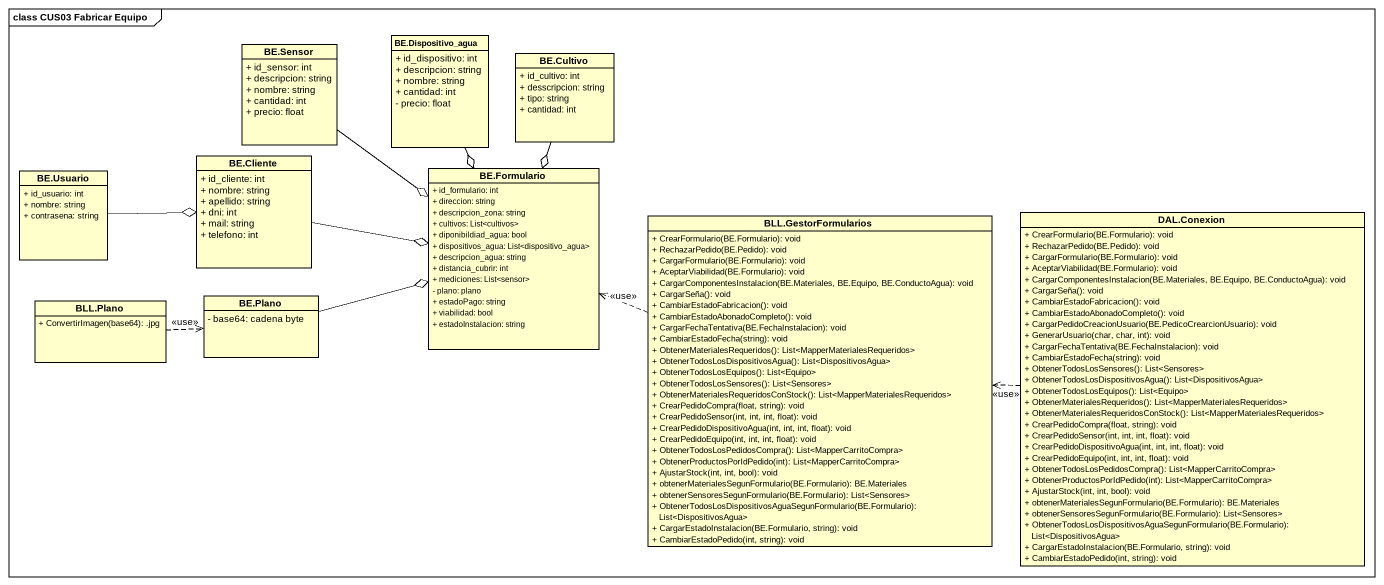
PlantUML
@startuml
mainframe class CUS03 Fabricar Equipo
hide circle
hide empty members
skinparam classAttributeIconSize 0
class "BE.Sensor" as BE_Sensor {
  + id_sensor: int
  + descripcion: string
  + nombre: string
  + cantidad: int
  + precio: float
}
class "BE.Dispositivo_agua" as BE_Dispositivo_agua {
  + id_dispositivo: int
  + descripcion: string
  + nombre: string
  + cantidad: int
  - precio: float
}
class "BE.Cultivo" as BE_Cultivo {
  + id_cultivo: int
  + desscripcion: string
  + tipo: string
  + cantidad: int
}
class "BE.Usuario" as BE_Usuario {
  + id_usuario: int
  + nombre: string
  + contrasena: string
}
class "BE.Cliente" as BE_Cliente {
  + id_cliente: int
  + nombre: string
  + apellido: string
  + dni: int
  + mail: string
  + telefono: int
}
class "BE.Formulario" as BE_Formulario {
  + id_formulario: int
  + direccion: string
  + descripcion_zona: string
  + cultivos: List<cultivos>
  + diponibildiad_agua: bool
  + dispositivos_agua: List<dispositivo_agua>
  + descripcion_agua: string
  + distancia_cubrir: int
  + mediciones: List<sensor>
  - plano: plano
  + estadoPago: string
  + viabilidad: bool
  + estadoInstalacion: string
}
class "BLL.GestorFormularios" as BLL_GestorFormularios {
  + CrearFormulario(BE.Formulario): void
  + RechazarPedido(BE.Pedido): void
  + CargarFormulario(BE.Formulario): void
  + AceptarViabilidad(BE.Formulario): void
  + CargarComponentesInstalacion(BE.Materiales, BE.Equipo, BE.ConductoAgua): void
  + CargarSeña(): void
  + CambiarEstadoFabricacion(): void
  + CambiarEstadoAbonadoCompleto(): void
  + CargarFechaTentativa(BE.FechaInstalacion): void
  + CambiarEstadoFecha(string): void
  + ObtenerMaterialesRequeridos(): List<MapperMaterialesRequeridos>
  + ObtenerTodosLosDispositivosAgua(): List<DispositivosAgua>
  + ObtenerTodosLosEquipos(): List<Equipo>
  + ObtenerTodosLosSensores(): List<Sensores>
  + ObtenerMaterialesRequeridosConStock(): List<MapperMaterialesRequeridos>
  + CrearPedidoCompra(float, string): void
  + CrearPedidoSensor(int, int, int, float): void
  + CrearPedidoDispositivoAgua(int, int, int, float): void
  + CrearPedidoEquipo(int, int, int, float): void
  + ObtenerTodosLosPedidosCompra(): List<MapperCarritoCompra>
  + ObtenerProductosPorIdPedido(int): List<MapperCarritoCompra>
  + AjustarStock(int, int, bool): void
  + obtenerMaterialesSegunFormulario(BE.Formulario): BE.Materiales
  + obtenerSensoresSegunFormulario(BE.Formulario): List<Sensores>
  + ObtenerTodosLosDispositivosAguaSegunFormulario(BE.Formulario): List<DispositivosAgua>
  + CargarEstadoInstalacion(BE.Formulario, string): void
  + CambiarEstadoPedido(int, string): void
}
class "DAL.Conexion" as DAL_Conexion {
  + CrearFormulario(BE.Formulario): void
  + RechazarPedido(BE.Pedido): void
  + CargarFormulario(BE.Formulario): void
  + AceptarViabilidad(BE.Formulario): void
  + CargarComponentesInstalacion(BE.Materiales, BE.Equipo, BE.ConductoAgua): void
  + CargarSeña(): void
  + CambiarEstadoFabricacion(): void
  + CambiarEstadoAbonadoCompleto(): void
  + CargarPedidoCreacionUsuario(BE.PedicoCrearcionUsuario): void
  + GenerarUsuario(char, char, int): void
  + CargarFechaTentativa(BE.FechaInstalacion): void
  + CambiarEstadoFecha(string): void
  + ObtenerTodosLosSensores(): List<Sensores>
  + ObtenerTodosLosDispositivosAgua(): List<DispositivosAgua>
  + ObtenerTodosLosEquipos(): List<Equipo>
  + ObtenerMaterialesRequeridos(): List<MapperMaterialesRequeridos>
  + ObtenerMaterialesRequeridosConStock(): List<MapperMaterialesRequeridos>
  + CrearPedidoCompra(float, string): void
  + CrearPedidoSensor(int, int, int, float): void
  + CrearPedidoDispositivoAgua(int, int, int, float): void
  + CrearPedidoEquipo(int, int, int, float): void
  + ObtenerTodosLosPedidosCompra(): List<MapperCarritoCompra>
  + ObtenerProductosPorIdPedido(int): List<MapperCarritoCompra>
  + AjustarStock(int, int, bool): void
  + obtenerMaterialesSegunFormulario(BE.Formulario): BE.Materiales
  + obtenerSensoresSegunFormulario(BE.Formulario): List<Sensores>
  + ObtenerTodosLosDispositivosAguaSegunFormulario(BE.Formulario): List<DispositivosAgua>
  + CargarEstadoInstalacion(BE.Formulario, string): void
  + CambiarEstadoPedido(int, string): void
}
class "BLL.Plano" as BLL_Plano {
  + ConvertirImagen(base64): .jpg
}
class "BE.Plano" as BE_Plano {
  - base64: cadena byte
}
BE_Sensor --o BE_Formulario
BE_Dispositivo_agua --o BE_Formulario
BE_Cultivo --o BE_Formulario
BE_Usuario -right-o BE_Cliente
BE_Cliente -right-o BE_Formulario
BLL_GestorFormularios .left.> BE_Formulario : <<use>>
DAL_Conexion .left.> BLL_GestorFormularios : <<use>>
BLL_Plano .right.> BE_Plano : <<use>>
BE_Plano -right-o BE_Formulario
@enduml
